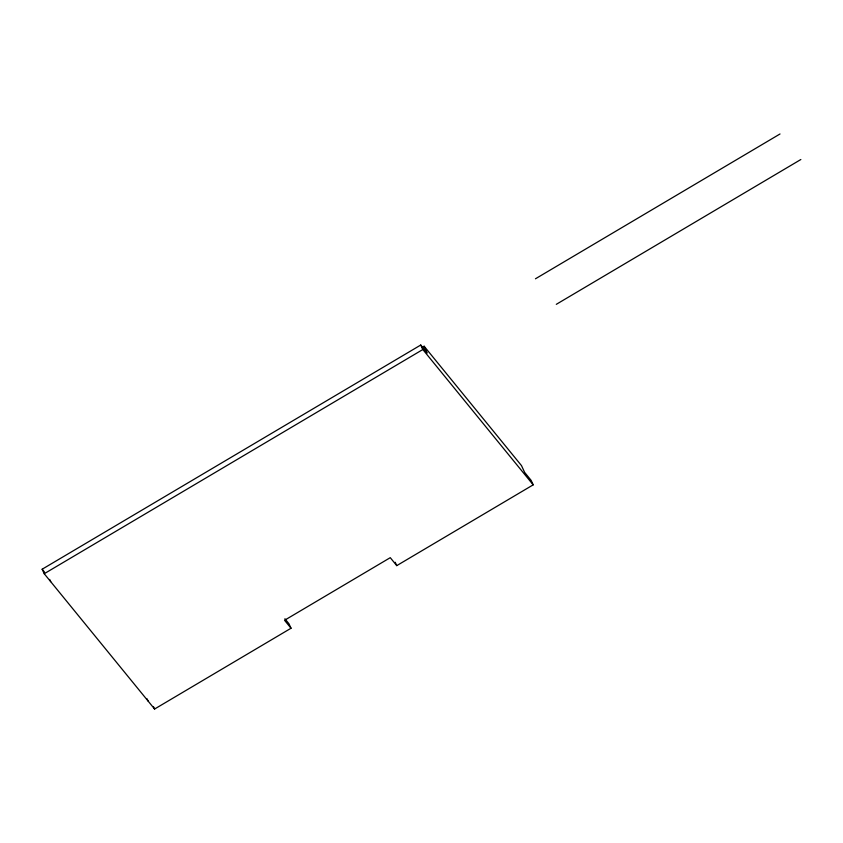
<?xml version="1.0" encoding="UTF-8"?>
<svg xmlns="http://www.w3.org/2000/svg" width="843" height="843" viewBox="0 0 843 843"><rect width="100%" height="100%" fill="white"/><g stroke="black" fill="none" stroke-linecap="round" stroke-linejoin="round"><path stroke-width="1.26" d="M284.892 618.762L288.949 623.736L291.025 628.235L154.596 709.026L44.226 573.725L42.15 569.225L420.752 345.029L427.243 352.985L424.124 346.231L421.858 347.569M535.453 278.791L780.017 133.974M44.226 573.725L422.828 349.529L533.197 484.841L396.758 565.632L390.267 557.666L284.534 620.279L291.025 628.235M556.296 304.334L800.85 159.517M424.124 346.231L521.501 465.621L524.62 472.375L531.111 480.331L533.197 484.841M42.15 569.225L44.584 572.207M420.752 345.029L422.828 349.529M395.198 562.249L396.758 565.632M153.552 706.782L154.596 709.026M147.061 698.815L148.105 701.07M49.684 579.436L50.728 581.681"/></g></svg>
